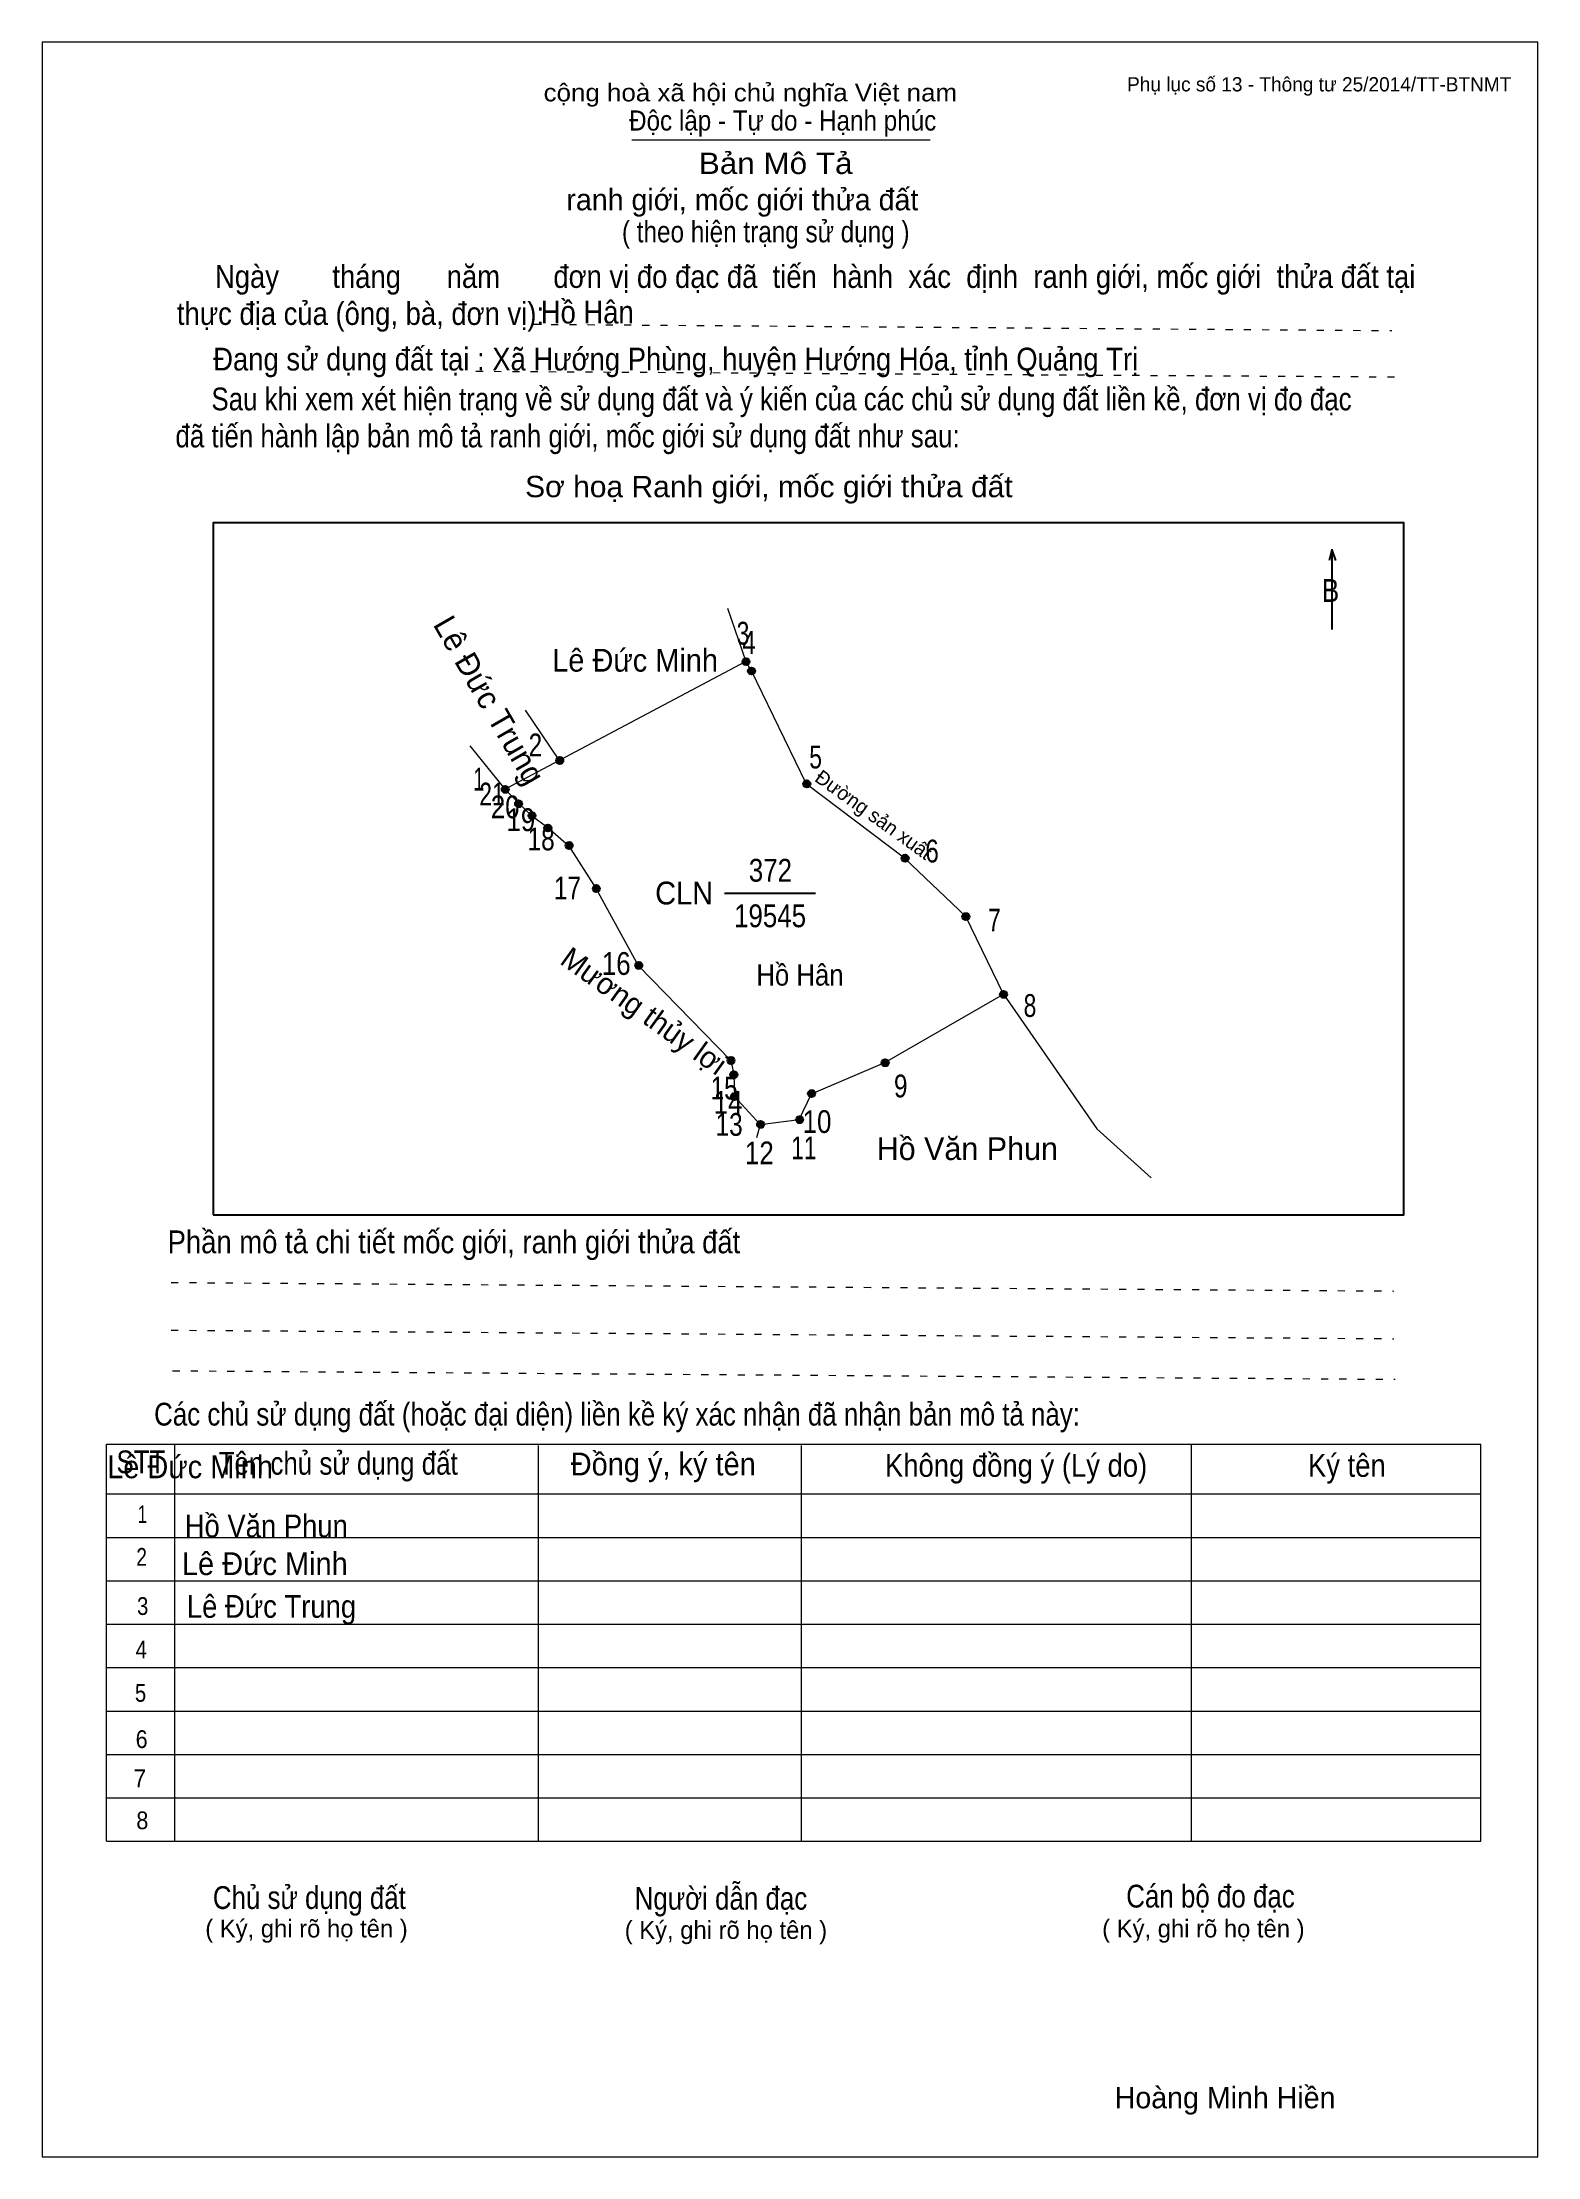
# Model space of a CAD drawing. Header units: centimetres. Extents: x 0 to 21, y 0 to 29.7.
import ezdxf
from ezdxf.enums import TextEntityAlignment as Align

# ---------------------------------------------------------------- set-up
doc = ezdxf.new("R2010")
doc.units = ezdxf.units.CM
doc.header["$LTSCALE"] = 0.13
doc.linetypes.add('DOTTED', pattern=[1.5, 0.3, -1.2])
for name, color, linetype, lineweight in [('1', 7, 'Continuous', 13), ('32', 7, 'Continuous', 25), ('33', 7, 'Continuous', 25), ('61', 7, 'Continuous', 13), ('62', 7, 'Continuous', 13)]:
    doc.layers.add(name, color=color, linetype=linetype, lineweight=lineweight)
for name, color, linetype in [('34', 7, 'Continuous'), ('45', 7, 'Continuous'), ('63', 7, 'Continuous')]:
    doc.layers.add(name, color=color, linetype=linetype)

msp = doc.modelspace()

# ---------------------------------------------------------------- hatches: boundary and pattern name
at = {"layer": '32'}
for points in [[(9.9325, 21, 1), (9.8325, 21, 1)], [(10.0096, 20.8689, 1), (9.9096, 20.8689, 1)], [(7.3169, 19.6119, 1), (7.2169, 19.6119, 1)], [(10.7858, 19.2832, 1), (10.6858, 19.2832, 1)], [(6.5514, 19.2058, 1), (6.4514, 19.2058, 1)], [(6.7386, 19.0046, 1), (6.6386, 19.0046, 1)], [(6.9275, 18.8364, 1), (6.8275, 18.8364, 1)], [(7.15, 18.6643, 1), (7.05, 18.6643, 1)], [(7.4473, 18.4177, 1), (7.3473, 18.4177, 1)], [(12.1665, 18.2392, 1), (12.0665, 18.2392, 1)], [(7.8301, 17.8131, 1), (7.7301, 17.8131, 1)], [(13.019, 17.4193, 1), (12.919, 17.4193, 1)], [(8.426, 16.7336, 1), (8.326, 16.7336, 1)], [(13.5489, 16.3259, 1), (13.4489, 16.3259, 1)], [(9.7213, 15.3979, 1), (9.6213, 15.3979, 1)], [(9.7614, 15.1991, 1), (9.6614, 15.1991, 1)], [(11.8866, 15.3666, 1), (11.7866, 15.3666, 1)], [(9.769, 14.8907, 1), (9.669, 14.8907, 1)], [(10.8522, 14.9328, 1), (10.7522, 14.9328, 1)], [(10.6853, 14.5657, 1), (10.5853, 14.5657, 1)], [(10.1368, 14.5, 1), (10.0368, 14.5, 1)]]:
    msp.add_hatch(color=256, dxfattribs=at).paths.add_polyline_path(points)

# ---------------------------------------------------------------- linework, layer by layer
at = {"layer": '1'}
msp.add_lwpolyline([(21, 0), (21, 29.7), (0, 29.7), (0, 0)], close=True, dxfattribs=at)
at = {"layer": '32'}
for centre in [(9.8825, 21), (9.9596, 20.8689), (7.2669, 19.6119), (10.7358, 19.2832), (6.5014, 19.2058), (6.6886, 19.0046), (6.8775, 18.8364), (7.1, 18.6643), (7.3973, 18.4177), (12.1165, 18.2392), (7.7801, 17.8131), (12.969, 17.4193), (8.376, 16.7336), (13.4989, 16.3259), (9.6713, 15.3979), (9.7114, 15.1991), (11.8366, 15.3666), (9.719, 14.8907), (10.8022, 14.9328), (10.6353, 14.5657), (10.0868, 14.5)]:
    msp.add_circle(centre, 0.05, dxfattribs=at)
at = {"layer": '33'}
msp.add_line((9.58, 17.75), (10.86, 17.75), dxfattribs=at)
at = {"layer": '61'}
for p, q in [((6.78, 20.32), (7.26, 19.61)), ((6.5, 19.21), (6.01, 19.82)), ((10.08, 14.5), (10.03, 14.31))]:
    msp.add_line(p, q, dxfattribs=at)
for points in [[(9.62, 21.75), (9.88, 21), (7.26, 19.61), (6.5, 19.21)], [(13.5, 16.33), (12.97, 17.42), (12.11, 18.24), (10.73, 19.28), (9.96, 20.87), (9.88, 21)], [(6.5, 19.21), (6.69, 19.01), (6.87, 18.84), (7.1, 18.67), (7.39, 18.42), (7.78, 17.81), (8.37, 16.73), (9.67, 15.4), (9.71, 15.2), (9.72, 14.89), (10.08, 14.5), (10.03, 14.31)], [(10.08, 14.5), (10.63, 14.57), (10.8, 14.93), (11.83, 15.37), (13.5, 16.33)], [(13.5, 16.33), (14.81, 14.44), (15.57, 13.75)]]:
    msp.add_lwpolyline(points, dxfattribs=at)
at = {"layer": '62'}
for p, q in [((8.28, 28.33), (12.47, 28.33)), ((0.9, 10.01), (20.2, 10.01)), ((0.9, 4.43), (0.9, 10.01)), ((1.86, 4.43), (1.86, 10.01)), ((6.97, 4.43), (6.97, 9.99)), ((10.66, 4.43), (10.66, 9.99)), ((16.14, 4.43), (16.14, 10.01)), ((20.2, 4.43), (20.2, 10.01)), ((0.9, 9.31), (20.2, 9.31)), ((0.9, 8.7), (20.2, 8.7)), ((0.9, 8.09), (20.2, 8.09)), ((0.9, 7.48), (20.2, 7.48)), ((0.9, 6.87), (20.2, 6.87)), ((0.9, 6.26), (20.2, 6.26)), ((0.9, 5.65), (20.2, 5.65)), ((0.9, 5.04), (20.2, 5.04)), ((0.9, 4.43), (20.2, 4.43))]:
    msp.add_line(p, q, dxfattribs=at)
at = {"layer": '62', "linetype": 'DOTTED'}
for p, q in [((6.89, 25.74), (18.95, 25.65)), ((6.09, 25.08), (19.04, 25)), ((1.81, 12.28), (18.98, 12.16)), ((1.81, 11.61), (18.98, 11.49)), ((1.83, 11.04), (19, 10.92))]:
    msp.add_line(p, q, dxfattribs=at)
at = {"layer": '62', "lineweight": 25}
for p, q in [((18.11, 22.58), (18.11, 21.45)), ((18.11, 22.57), (18.07, 22.42)), ((18.11, 22.57), (18.16, 22.42))]:
    msp.add_line(p, q, dxfattribs=at)
msp.add_lwpolyline([(2.4, 13.23), (19.12, 13.23), (19.12, 22.95), (2.4, 22.95)], close=True, dxfattribs=at)

# ---------------------------------------------------------------- texts
at = {"layer": '32'}
for s, width, p in [('3', 0.75, (9.84, 21.24)), ('4', 0.8, (9.925, 21.11)), ('2', 0.8, (6.925, 19.67)), ('5', 0.75, (10.86, 19.5)), ('1', 0.65, (6.13, 19.19)), ('21', 0.75, (6.315, 18.98)), ('20', 0.85, (6.5, 18.8)), ('19', 0.85, (6.72, 18.62)), ('18', 0.8, (7.005, 18.35)), ('6', 0.8, (12.495, 18.18)), ('17', 0.8, (7.375, 17.66)), ('7', 0.75, (13.37, 17.21)), ('16', 0.85, (8.06, 16.6)), ('8', 0.75, (13.87, 16.01)), ('15', 0.8, (9.575, 14.85)), ('9', 0.8, (12.055, 14.88)), ('14', 0.85, (9.63, 14.65)), ('13', 0.8, (9.645, 14.34)), ('10', 0.85, (10.88, 14.38)), ('12', 0.85, (10.07, 13.94)), ('11', 0.75, (10.695, 14.01))]:
    msp.add_text(s, height=0.32, dxfattribs=dict(at, width=width)).set_placement(p, align=Align.CENTER)
at = {"layer": '33'}
msp.add_text('Lê Đức Trung', height=0.3198, rotation=300, dxfattribs=at).set_placement((6.1393, 20.38), align=Align.CENTER)
for s, width, p in [('Lê Đức Minh', 0.95, (8.325, 20.86)), ('372', 0.85, (10.225, 17.91)), ('19545', 0.85, (10.22, 17.27)), ('Lê Đức Minh', 0.95, (2.075, 9.53)), ('Lê Đức Minh', 0.95, (3.125, 8.17))]:
    msp.add_text(s, height=0.32, dxfattribs=dict(at, width=width)).set_placement(p, align=Align.CENTER)
at = {"layer": '33', "width": 0.95}
msp.add_text('CLN', height=0.32, dxfattribs=at).set_placement((9.42, 17.59), align=Align.RIGHT)
at = {"layer": '33'}
msp.add_text('Hồ Văn Phun', height=0.32, dxfattribs=at).set_placement((12.99, 14), align=Align.CENTER)
at = {"layer": '34', "width": 0.9}
for s, p in [('Hồ Hân', (7, 25.75)), ('Hồ Văn Phun', (2, 8.7)), ('Lê Đức Trung', (2.03, 7.57))]:
    msp.add_text(s, height=0.32, dxfattribs=at).set_placement(p)
at = {"layer": '45'}
for s, height, p in [('Đường sản xuất', 0.2002, (11.6167, 18.7694)), ('Mương thủy lợi', 0.2999, (8.3627, 15.9716))]:
    msp.add_text(s, height=height, rotation=324.384, dxfattribs=at).set_placement(p, align=Align.CENTER)
at = {"layer": '45', "width": 0.9}
msp.add_text('Hồ Hân', height=0.3002, dxfattribs=at).set_placement((10.64, 16.45), align=Align.CENTER)
at = {"layer": '62'}
for s, height, width, p in [('cộng hoà xã hội chủ nghĩa Việt nam', 0.2474, 1.1, (7.04, 28.87)), ('Độc lập - Tự do - Hạnh phúc', 0.2828, 0.9, (8.24, 28.46)), ('Bản Mô Tả', 0.3, 1.1, (9.22, 27.85)), ('( theo hiện trạng sử dụng )', 0.3, 0.85, (8.14, 26.89)), ('     Ngày       tháng      năm       đơn vị đo đạc đã  tiến  hành  xác  định  ranh giới, mốc giới  thửa đất tại ', 0.32, 0.9, (1.89, 26.25)), ('thực địa của (ông, bà, đơn vị): ', 0.32, 0.9, (1.89, 25.73)), ('Đang sử dụng đất tại : Xã Hướng Phùng, huyện Hướng Hóa, tỉnh Quảng Trị', 0.32, 0.9, (2.4, 25.09)), ('     Sau khi xem xét hiện trạng về sử dụng đất và ý kiến của các chủ sử dụng đất liền kề, đơn vị đo đạc ', 0.32, 0.85, (1.87, 24.53)), ('đã tiến hành lập bản mô tả ranh giới, mốc giới sử dụng đất như sau:', 0.32, 0.85, (1.87, 24.01)), ('Sơ hoạ Ranh giới, mốc giới thửa đất', 0.3, 1.05, (6.78, 23.31)), ('B', 0.32, 0.85, (17.97, 21.84)), ('Phần mô tả chi tiết mốc giới, ranh giới thửa đất ', 0.32, 0.9, (1.76, 12.69)), ('Các chủ sử dụng đất (hoặc đại diện) liền kề ký xác nhận đã nhận bản mô tả này:', 0.32, 0.85, (1.57, 10.27))]:
    msp.add_text(s, height=height, dxfattribs=dict(at, width=width)).set_placement(p)
msp.add_text('ranh giới, mốc giới thửa đất', height=0.3, dxfattribs=at).set_placement((7.36, 27.34))
for s, height, width, p in [('STT', 0.32, 0.85, (1.385, 9.6)), ('Tên chủ sử dụng đất', 0.32, 0.85, (4.155, 9.58)), ('Đồng ý, ký tên', 0.32, 0.95, (8.72, 9.57)), ('Không đồng ý (Lý do)', 0.32, 0.9, (13.675, 9.55)), ('Ký tên', 0.32, 0.9, (18.32, 9.55)), ('1', 0.25, 0.7, (1.405, 8.9)), ('2', 0.25, 0.8, (1.395, 8.3)), ('3', 0.25, 0.85, (1.41, 7.61)), ('4', 0.25, 0.85, (1.39, 7)), ('5', 0.25, 0.85, (1.38, 6.39)), ('6', 0.25, 0.9, (1.395, 5.74)), ('7', 0.25, 0.95, (1.37, 5.19)), ('8', 0.25, 0.9, (1.405, 4.6)), ('Người dẫn đạc', 0.32, 0.85, (9.53, 3.47)), ('Chủ sử dụng đất', 0.32, 0.85, (3.75, 3.48)), ('Cán bộ đo đạc', 0.32, 0.85, (16.405, 3.5))]:
    msp.add_text(s, height=height, dxfattribs=dict(at, width=width)).set_placement(p, align=Align.CENTER)
for p in [(3.71, 3.08), (9.6, 3.06), (16.305, 3.08)]:
    msp.add_text('( Ký, ghi rõ họ tên )', height=0.25, dxfattribs=at).set_placement(p, align=Align.CENTER)
at = {"layer": '63'}
msp.add_text('Phụ lục số 13 - Thông tư 25/2014/TT-BTNMT', height=0.2, dxfattribs=at).set_placement((20.63, 29.01), align=Align.RIGHT)
msp.add_text('Hoàng Minh Hiền', height=0.3, dxfattribs=at).set_placement((16.61, 0.68), align=Align.CENTER)

doc.saveas('drawing.dxf')
